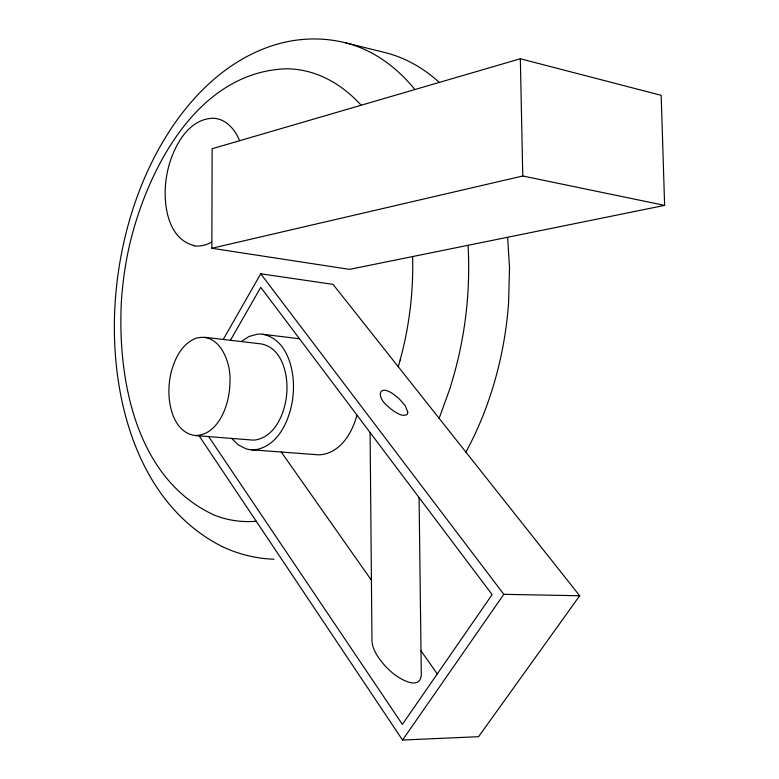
<?xml version="1.0" encoding="UTF-8"?>
<svg xmlns="http://www.w3.org/2000/svg" width="779" height="779" viewBox="0 0 779 779"><rect width="100%" height="100%" fill="white"/><g stroke="black" fill="none" stroke-linecap="round" stroke-linejoin="round"><path stroke-width="1.17" d="M211.849 248.267L212.131 148.74L520.343 58.756L661.176 95.32L664.623 205.383L349.557 269.368L211.849 248.267L522.767 175.996L664.623 205.383M398.273 366.734L400.163 360.083M356.938 415.051C352.42 432.452 340.988 451.937 321.61 454.663A24.928 24.928 0 0 1 317.209 454.732L251.237 449.785A23.643 23.643 0 0 1 245.94 448.772L238.325 444.897L231.606 438.421M450.593 386.764L439.142 418.333M465.9 452.112C482.931 420.845 494.723 386.861 501.861 352.02A389.198 389.198 0 0 0 508.541 303.586L509.524 267.947L507.635 237.264M223.261 339.449L260.731 273.799L333.013 284.354L579.673 595.75L478.598 736.691L402.558 740.05L199.151 435.86M230.418 340.287L260.761 287.324L492.124 594.591L402.373 724.402L208.675 436.61M402.558 740.05L503.809 594.328L579.673 595.75M241.13 341.553L248.978 336.518L257.187 334.22A23.633 23.633 0 0 1 262.572 334.249L299.477 338.748M300.967 39.612C265.24 43.166 232.337 61.434 206.649 85.933A229.941 229.941 0 0 0 188.703 105.058C167.466 130.414 151.33 159.763 139.451 190.563A370.921 370.921 0 0 0 124.552 239.25A388.877 388.877 0 0 0 114.63 312.866C111.202 400.153 138.36 504.393 222.453 546.712M256.252 521.239L254.421 521.385M194.906 435.529C214.576 435.578 224.956 413.99 228.354 397.319A80.052 80.052 0 0 0 229.941 381.564C231.314 362.576 219.327 331.299 195.578 338.378C181.303 344.24 174.116 359.752 170.796 373.92A79.789 79.789 0 0 0 168.907 392.908C169.209 409.657 175.655 432.588 194.906 435.529L251.783 440.008A19.748 19.748 0 0 0 255.58 439.94C273.663 436.756 282.719 417.271 285.786 400.951A75.767 75.767 0 0 0 286.984 387.348C286.984 370.288 280.45 347.541 261.238 343.919L204.634 337.258M262.572 334.249C285.825 338.699 293.595 366.373 293.479 387.007A91.133 91.133 0 0 1 292.144 402.256C288.551 422.101 277.606 445.929 255.59 449.707A23.74 23.74 0 0 1 251.237 449.785M194.458 245.667C168.712 239.396 163.619 207.097 165.528 184.613A106.012 106.012 0 0 1 169.618 163.191C175.791 143.209 189.521 118.953 213.056 118.213A23.574 23.574 0 0 1 218.519 119.07C228.773 121.991 235.745 131.232 239.611 140.717M439.298 82.418C426.522 70.801 411.633 61.375 395.304 55.64A113.938 113.938 0 0 0 384.923 52.544L344.26 42.494A129.889 129.889 0 0 0 300.967 39.622M345.263 42.738C373.083 49.554 397.095 67.491 414.886 89.546M361.144 105.233C346.928 89.497 328.699 76.917 307.997 71.6A91.328 91.328 0 0 0 287.198 68.756C198.489 71.21 148.487 167.183 130.064 242.805A358.846 358.846 0 0 0 121.358 301.94C117.415 379.957 135.965 479.611 214.809 515.328A91.873 91.873 0 0 0 254.421 521.385M260.731 273.799L503.809 594.328M281.277 452.034L371.427 580.258M421.001 650.777L437.272 673.923M412.607 256.564L412.724 262.163A355.351 355.351 0 0 1 400.114 360.073M520.343 58.756L522.767 175.996M419.083 497.596L421.303 675.062C419.745 691.966 397.076 677.438 391.087 671.673A74.988 74.988 0 0 1 384.154 664.828C378.438 658.021 372.557 650.144 371.963 640.942L370.103 432.54M274.004 559.215A130.599 130.599 0 0 1 222.463 546.692M211.781 241.977A28.083 28.083 0 0 1 194.429 245.93M468.052 245.297A397.037 397.037 0 0 1 450.428 386.705M407.787 412.218L407.329 414.068A2.503 2.503 0 0 1 406.628 414.798C401.536 416.882 396.238 412.519 392.158 409.958A46.38 46.38 0 0 1 388.069 406.502C375.332 396.55 378.652 382.236 395.508 395.781A46.351 46.351 0 0 1 399.559 399.169L405.382 406.005L407.787 412.218"/></g></svg>
